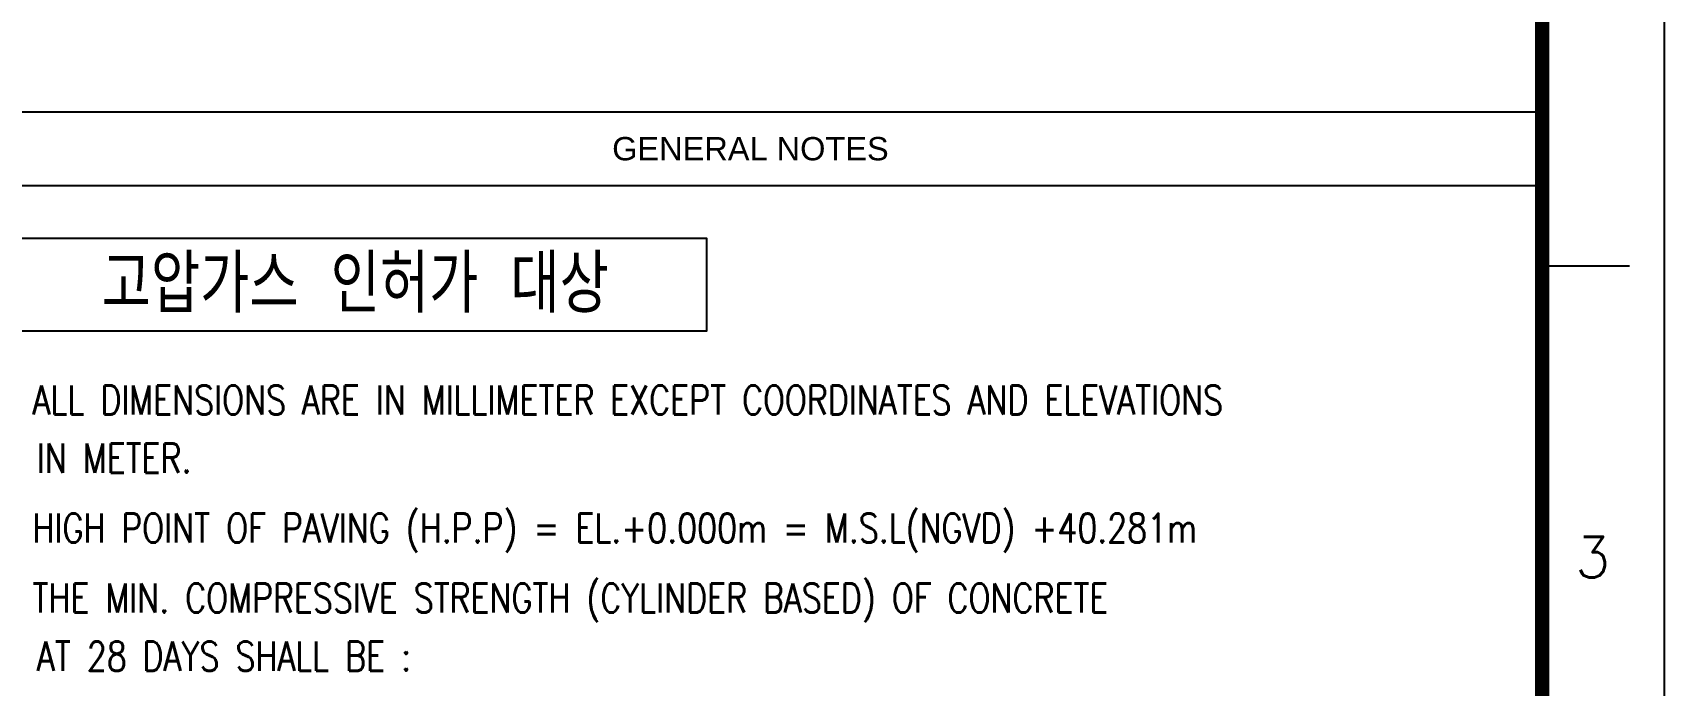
# Model space of a CAD drawing. Extents: x 56360 to 98410, y 15090 to 44790.
# Drawn here: x 91402 to 98410, y 37389 to 40191 of the extents above; entities that cross this region are included whole.
import ezdxf
from ezdxf.enums import TextEntityAlignment as Align

# ---------------------------------------------------------------- set-up
doc = ezdxf.new("R2010")
doc.units = 0
doc.header["$LTSCALE"] = 50
doc.layers.add('BORDER', color=7, linetype='Continuous')
doc.layers.add('Text', color=2, linetype='Continuous')
doc.styles.add('ROMANS', font='romans.shx', dxfattribs={"width": 0.8, "bigfont": 'ghs.shx'})
doc.styles.add('SIMPLEX', font='SIMPLEX8.SHX')
doc.styles.get("Standard").update_dxf_attribs({"font": 'arial.ttf'})

# ---------------------------------------------------------------- blocks, each defined once
blk = doc.blocks.new('Border_230703')
at = {"layer": 'BORDER', "color": 7}
for p, q in [((13890.4, 9904.4), (16609.7, 9904.4)), ((13890.4, 9777.7), (16609.7, 9777.7))]:
    blk.add_line(p, q, dxfattribs=at)
at = {"layer": 'BORDER'}
blk.add_line((16610, 9640), (16760, 9640), dxfattribs=at)
blk.add_lwpolyline([(0, 0), (16820, 0), (16820, 11880), (0, 11880)], close=True, dxfattribs=at)
at = {"layer": 'BORDER', "color": 30, "const_width": 25}
blk.add_lwpolyline([(16610, 240), (210, 240), (210, 11640), (16610, 11640)], close=True, dxfattribs=at)
at = {"layer": 'BORDER'}
blk.add_text('GENERAL NOTES', height=40, dxfattribs=at).set_placement((15250, 9841.1), align=Align.MIDDLE_CENTER)
at = {"layer": 'BORDER', "style": 'SIMPLEX'}
blk.add_text('3', height=70, dxfattribs=at).set_placement((16696.7, 9140), align=Align.MIDDLE)

msp = doc.modelspace()

# ---------------------------------------------------------------- linework, layer by layer
at = {"layer": 'BORDER', "color": 7}
msp.add_lwpolyline([(91336.1, 39308.5), (94296.9, 39308.5), (94296.9, 38909.8), (91336.1, 38909.8)], close=True, dxfattribs=at)

# ---------------------------------------------------------------- block references
at = {"xscale": 2.5, "yscale": 2.5, "zscale": 2.5}
msp.add_blockref('Border_230703', (56360, 15090), dxfattribs=at)

# ---------------------------------------------------------------- texts
at = {"layer": 'BORDER', "color": 7, "style": 'ROMANS', "width": 0.8}
for s, p in [('1. ALL DIMENSIONS ARE IN MILLIMETER EXCEPT COORDINATES AND ELEVATIONS', (91204.8, 38552)), ('IN METER.', (91420.6, 38302)), ('2. HIGH POINT OF PAVING (H.P.P) = EL.+0.000m = M.S.L(NGVD) +40.281m', (91204.8, 38002)), ('3. THE MIN. COMPRESSIVE STRENGTH (CYLINDER BASED) OF CONCRETE', (91204.8, 37702)), ('AT 28 DAYS SHALL BE :', (91420.6, 37452))]:
    msp.add_text(s, height=125, dxfattribs=at).set_placement(p)
at = {"layer": 'Text', "color": 2, "style": 'ROMANS', "width": 0.8}
msp.add_text('고압가스 인허가 대상', height=250, dxfattribs=at).set_placement((92788, 39112.9), align=Align.MIDDLE_CENTER)

doc.saveas('drawing.dxf')
